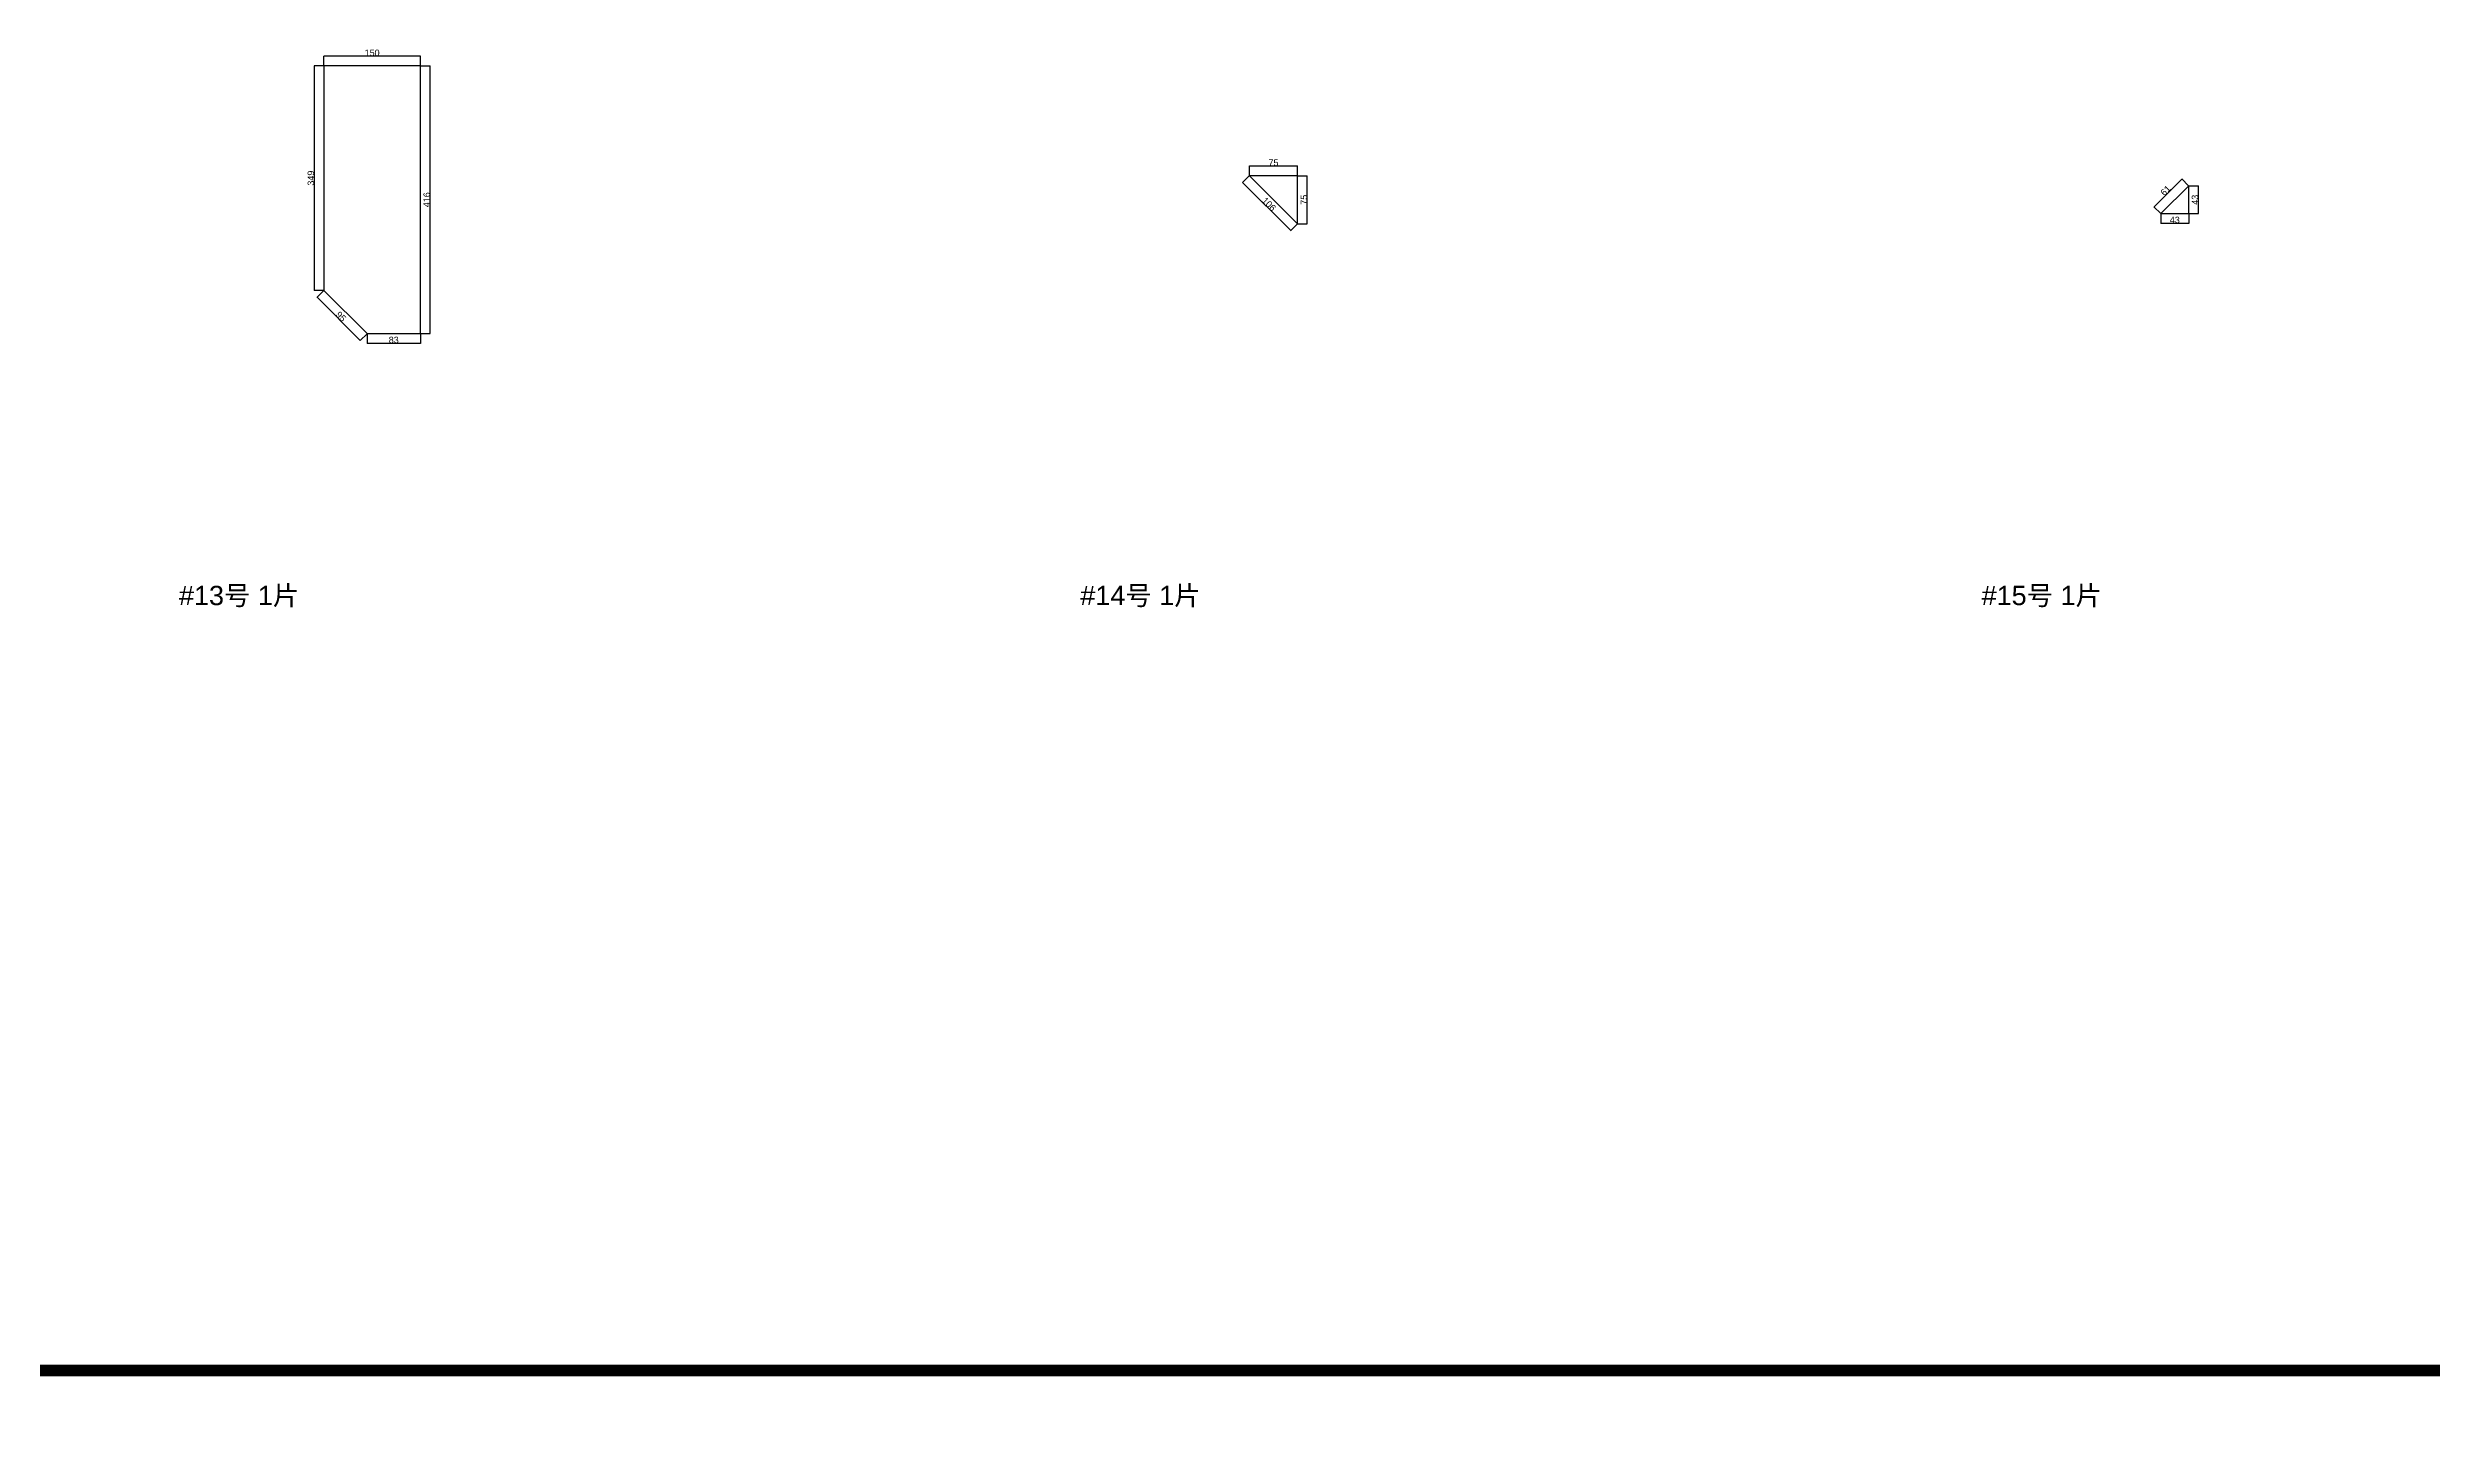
# Model space of a CAD drawing. Header units: inches. Extents: x -9450 to 207408, y -100115 to 6682.
# Drawn here: x 36296 to 40000, y -29920 to -27764 of the extents above; entities that cross this region are included whole.
import ezdxf

# ---------------------------------------------------------------- set-up
doc = ezdxf.new("R2010")
doc.units = ezdxf.units.IN
doc.header["$MEASUREMENT"] = 0
doc.layers.add('tag', color=1, linetype='Continuous')
doc.layers.add('图纸外框', color=7, linetype='Continuous', lineweight=80)
doc.styles.get("Standard").update_dxf_attribs({"font": 'arial.ttf'})
doc.dimstyles.new('TileDimStyle', dxfattribs={"dimtxt": 10, "dimasz": 0.18, "dimexe": 0.18, "dimexo": 0.0625, "dimgap": 0.09, "dimtad": 1, "dimdec": 0, "dimzin": 0, "dimdsep": 46, "dimtxsty": 'Standard', "dimblk": 'ARCHTICK', "dimcen": 0.09, "dimadec": 0, "dimazin": 0, "dimtfac": 1, "dimtdec": 4, "dimtofl": 0, "dimtmove": 0, "dimatfit": 3, "dimfxl": 1, "dimtolj": 1, "dimtzin": 0, "dimarcsym": 0})

# ---------------------------------------------------------------- blocks, each defined once
blk = doc.blocks.new('_ArchTick')
at = {"color": 0, "linetype": 'ByBlock'}
blk.add_lwpolyline([(-0.5, -0.5, 0.4, 0.4, 0), (0.5, 0.5, 0.4, 0.4, 0)], format="xyseb", dxfattribs=at)
blk = doc.blocks.new('*D110')
at = {"color": 0, "linetype": 'ByBlock', "lineweight": -2}
for p, q in [((-7.8, -208.2), (-7.8, -223.3)), ((75, -208.2), (75, -223.3)), ((-7.8, -223.1), (75, -223.1))]:
    blk.add_line(p, q, dxfattribs=at)
at = {"layer": 'Defpoints'}
for p in [(-7.8, -208.1), (75, -208.1), (75, -223.1)]:
    blk.add_point(p, dxfattribs=at)
at = {"color": 0, "lineweight": -2, "xscale": 0.18, "yscale": 0.18, "zscale": 0.18, "rotation": 180}
blk.add_blockref('_ArchTick', (-7.8, -223.1), dxfattribs=at)
at = {"color": 0, "lineweight": -2, "xscale": 0.18, "yscale": 0.18, "zscale": 0.18}
blk.add_blockref('_ArchTick', (75, -223.1), dxfattribs=at)
at = {"color": 0, "insert": (33.6, -223), "char_height": 10, "attachment_point": 8}
blk.add_mtext('83', dxfattribs=at)
blk = doc.blocks.new('*D111')
at = {"color": 0, "linetype": 'ByBlock', "lineweight": -2}
for p, q in [((75.1, 208.1), (90.2, 208.1)), ((90, -208.1), (90, 208.1)), ((75.1, -208.1), (90.2, -208.1))]:
    blk.add_line(p, q, dxfattribs=at)
at = {"layer": 'Defpoints'}
for p in [(75, 208.1), (90, 208.1), (75, -208.1)]:
    blk.add_point(p, dxfattribs=at)
at = {"color": 0, "lineweight": -2, "xscale": 0.18, "yscale": 0.18, "zscale": 0.18}
for p, rotation in [((90, 208.1), 90), ((90, -208.1), 270)]:
    blk.add_blockref('_ArchTick', p, dxfattribs=dict(at, rotation=rotation))
at = {"color": 0, "insert": (89.9, 0), "char_height": 10, "attachment_point": 8, "rotation": 90}
blk.add_mtext('416', dxfattribs=at)
blk = doc.blocks.new('*D112')
at = {"color": 0, "linetype": 'ByBlock', "lineweight": -2}
for p, q in [((-75, 208.2), (-75, 223.3)), ((75, 223.1), (-75, 223.1)), ((75, 208.2), (75, 223.3))]:
    blk.add_line(p, q, dxfattribs=at)
at = {"layer": 'Defpoints'}
for p in [(-75, 223.1), (-75, 208.1), (75, 208.1)]:
    blk.add_point(p, dxfattribs=at)
at = {"color": 0, "lineweight": -2, "xscale": 0.18, "yscale": 0.18, "zscale": 0.18, "rotation": 180}
blk.add_blockref('_ArchTick', (-75, 223.1), dxfattribs=at)
at = {"color": 0, "lineweight": -2, "xscale": 0.18, "yscale": 0.18, "zscale": 0.18}
blk.add_blockref('_ArchTick', (75, 223.1), dxfattribs=at)
at = {"color": 0, "insert": (0, 223.2), "char_height": 10, "attachment_point": 8}
blk.add_mtext('150', dxfattribs=at)
blk = doc.blocks.new('*D113')
at = {"color": 0, "linetype": 'ByBlock', "lineweight": -2}
for p, q in [((-75.1, 208.1), (-90.2, 208.1)), ((-90, 208.1), (-90, -141)), ((-75.1, -141), (-90.2, -141))]:
    blk.add_line(p, q, dxfattribs=at)
at = {"layer": 'Defpoints'}
for p in [(-75, 208.1), (-90, -141), (-75, -141)]:
    blk.add_point(p, dxfattribs=at)
at = {"color": 0, "lineweight": -2, "xscale": 0.18, "yscale": 0.18, "zscale": 0.18}
for p, rotation in [((-90, 208.1), 90), ((-90, -141), 270)]:
    blk.add_blockref('_ArchTick', p, dxfattribs=dict(at, rotation=rotation))
at = {"color": 0, "insert": (-90.1, 33.6), "char_height": 10, "attachment_point": 8, "rotation": 90}
blk.add_mtext('349', dxfattribs=at)
blk = doc.blocks.new('*D114')
at = {"color": 0, "linetype": 'ByBlock', "lineweight": -2}
for p, q in [((-75, -141), (-85.7, -151.7)), ((-85.6, -151.6), (-18.5, -218.7)), ((-7.9, -208.2), (-18.6, -218.9))]:
    blk.add_line(p, q, dxfattribs=at)
at = {"layer": 'Defpoints'}
for p in [(-75, -141), (-18.5, -218.7), (-7.8, -208.1)]:
    blk.add_point(p, dxfattribs=at)
at = {"color": 0, "lineweight": -2, "xscale": 0.18, "yscale": 0.18, "zscale": 0.18}
for p, rotation in [((-85.6, -151.6), 135), ((-18.5, -218.7), 315)]:
    blk.add_blockref('_ArchTick', p, dxfattribs=dict(at, rotation=rotation))
at = {"color": 0, "insert": (-52, -185.1), "char_height": 10, "attachment_point": 8, "rotation": 315}
blk.add_mtext('95', dxfattribs=at)
blk = doc.blocks.new('*D116')
at = {"color": 0, "linetype": 'ByBlock', "lineweight": -2}
for p, q in [((37.5, 37.4), (52.6, 37.4)), ((52.4, -37.4), (52.4, 37.4)), ((37.5, -37.4), (52.6, -37.4))]:
    blk.add_line(p, q, dxfattribs=at)
at = {"layer": 'Defpoints'}
for p in [(37.4, 37.4), (52.4, 37.4), (37.4, -37.4)]:
    blk.add_point(p, dxfattribs=at)
at = {"color": 0, "lineweight": -2, "xscale": 0.18, "yscale": 0.18, "zscale": 0.18}
for p, rotation in [((52.4, 37.4), 90), ((52.4, -37.4), 270)]:
    blk.add_blockref('_ArchTick', p, dxfattribs=dict(at, rotation=rotation))
at = {"color": 0, "insert": (52.3, 0), "char_height": 10, "attachment_point": 8, "rotation": 90}
blk.add_mtext('75', dxfattribs=at)
blk = doc.blocks.new('*D117')
at = {"color": 0, "linetype": 'ByBlock', "lineweight": -2}
for p, q in [((-37.4, 37.5), (-37.4, 52.6)), ((37.4, 52.4), (-37.4, 52.4)), ((37.4, 37.5), (37.4, 52.6))]:
    blk.add_line(p, q, dxfattribs=at)
at = {"layer": 'Defpoints'}
for p in [(-37.4, 52.4), (-37.4, 37.4), (37.4, 37.4)]:
    blk.add_point(p, dxfattribs=at)
at = {"color": 0, "lineweight": -2, "xscale": 0.18, "yscale": 0.18, "zscale": 0.18, "rotation": 180}
blk.add_blockref('_ArchTick', (-37.4, 52.4), dxfattribs=at)
at = {"color": 0, "lineweight": -2, "xscale": 0.18, "yscale": 0.18, "zscale": 0.18}
blk.add_blockref('_ArchTick', (37.4, 52.4), dxfattribs=at)
at = {"color": 0, "insert": (0, 52.5), "char_height": 10, "attachment_point": 8}
blk.add_mtext('75', dxfattribs=at)
blk = doc.blocks.new('*D118')
at = {"color": 0, "linetype": 'ByBlock', "lineweight": -2}
for p, q in [((-37.5, 37.4), (-48.2, 26.7)), ((-48, 26.8), (26.8, -48)), ((37.4, -37.5), (26.7, -48.2))]:
    blk.add_line(p, q, dxfattribs=at)
at = {"layer": 'Defpoints'}
for p in [(-37.4, 37.4), (26.8, -48), (37.4, -37.4)]:
    blk.add_point(p, dxfattribs=at)
at = {"color": 0, "lineweight": -2, "xscale": 0.18, "yscale": 0.18, "zscale": 0.18}
for p, rotation in [((-48, 26.8), 135), ((26.8, -48), 315)]:
    blk.add_blockref('_ArchTick', p, dxfattribs=dict(at, rotation=rotation))
at = {"color": 0, "insert": (-10.5, -10.5), "char_height": 10, "attachment_point": 8, "rotation": 315}
blk.add_mtext('106', dxfattribs=at)
blk = doc.blocks.new('*D120')
at = {"color": 0, "linetype": 'ByBlock', "lineweight": -2}
for p, q in [((21.6, 21.6), (36.8, 21.6)), ((36.6, -21.6), (36.6, 21.6)), ((21.6, -21.6), (36.8, -21.6))]:
    blk.add_line(p, q, dxfattribs=at)
at = {"layer": 'Defpoints'}
for p in [(21.6, 21.6), (36.6, 21.6), (21.6, -21.6)]:
    blk.add_point(p, dxfattribs=at)
at = {"color": 0, "lineweight": -2, "xscale": 0.18, "yscale": 0.18, "zscale": 0.18}
for p, rotation in [((36.6, 21.6), 90), ((36.6, -21.6), 270)]:
    blk.add_blockref('_ArchTick', p, dxfattribs=dict(at, rotation=rotation))
at = {"color": 0, "insert": (36.5, 0), "char_height": 10, "attachment_point": 8, "rotation": 90}
blk.add_mtext('43', dxfattribs=at)
blk = doc.blocks.new('*D121')
at = {"color": 0, "linetype": 'ByBlock', "lineweight": -2}
for p, q in [((11, 32.2), (-32.2, -11)), ((21.5, 21.6), (10.8, 32.3)), ((-21.6, -21.5), (-32.3, -10.8))]:
    blk.add_line(p, q, dxfattribs=at)
at = {"layer": 'Defpoints'}
for p in [(21.6, 21.6), (-32.2, -11), (-21.6, -21.6)]:
    blk.add_point(p, dxfattribs=at)
at = {"color": 0, "lineweight": -2, "xscale": 0.18, "yscale": 0.18, "zscale": 0.18}
for p, rotation in [((11, 32.2), 44.9999999999997), ((-32.2, -11), 225)]:
    blk.add_blockref('_ArchTick', p, dxfattribs=dict(at, rotation=rotation))
at = {"color": 0, "insert": (-10.7, 10.7), "char_height": 10, "attachment_point": 8, "rotation": 45}
blk.add_mtext('61', dxfattribs=at)
blk = doc.blocks.new('*D122')
at = {"color": 0, "linetype": 'ByBlock', "lineweight": -2}
for p, q in [((-21.6, -21.6), (-21.6, -36.8)), ((-21.6, -36.6), (21.6, -36.6)), ((21.6, -21.6), (21.6, -36.8))]:
    blk.add_line(p, q, dxfattribs=at)
at = {"layer": 'Defpoints'}
for p in [(-21.6, -21.6), (21.6, -21.6), (21.6, -36.6)]:
    blk.add_point(p, dxfattribs=at)
at = {"color": 0, "lineweight": -2, "xscale": 0.18, "yscale": 0.18, "zscale": 0.18, "rotation": 180}
blk.add_blockref('_ArchTick', (-21.6, -36.6), dxfattribs=at)
at = {"color": 0, "lineweight": -2, "xscale": 0.18, "yscale": 0.18, "zscale": 0.18}
blk.add_blockref('_ArchTick', (21.6, -36.6), dxfattribs=at)
at = {"color": 0, "insert": (0, -36.5), "char_height": 10, "attachment_point": 8}
blk.add_mtext('43', dxfattribs=at)
blk = doc.blocks.new('图框658')
at = {"color": 0}
blk.add_lwpolyline([(-7172.9, 174.9, 17.5, 17.5, 0), (-7172.9, -9797.1, 17.5, 17.5, 0), (7172.9, -9797.1, 17.5, 17.5, 0), (7172.9, 174.9, 17.5, 17.5, 0)], format="xyseb", close=True, dxfattribs=at)
blk = doc.blocks.new('单图框')
at = {"layer": '图纸外框', "color": 7, "xscale": 0.10314960629921, "yscale": 0.10314960629921, "zscale": 0.03937007874016}
blk.add_blockref('图框658', (0, 0), dxfattribs=at)
blk = doc.blocks.new('A_128886_133110_128886#13')
blk.add_lwpolyline([(-7.8, -208.1), (75, -208.1), (75, 208.1), (-75, 208.1), (-75, -141)], close=True)
at = {"layer": 'tag'}
for base, p1, p2, angle, picture, middle in [((-75, 223.1), (75, 208.1), (-75, 208.1), 180, '*D112', (0, 223.1)), ((-90, -141), (-75, 208.1), (-75, -141), 270, '*D113', (-90, 33.6)), ((90, 208.1), (75, -208.1), (75, 208.1), 90, '*D111', (90, 0)), ((-18.5, -218.7), (-75, -141), (-7.8, -208.1), 315, '*D114', (-52, -185.2))]:
    dim = blk.add_linear_dim(base=base, p1=p1, p2=p2, angle=angle, dimstyle='TileDimStyle', override={"dimpost": '<>'}, dxfattribs=at)
    dim.commit()
    dim.dimension.update_dxf_attribs({"geometry": picture, "text_midpoint": middle})
dim = blk.add_linear_dim(base=(75, -223.1), p1=(-7.8, -208.1), p2=(75, -208.1), dimstyle='TileDimStyle', override={"dimpost": '<>'}, dxfattribs=at)
dim.commit()
dim.dimension.update_dxf_attribs({"geometry": '*D110', "text_midpoint": (33.6, -223.1)})
blk = doc.blocks.new('A_128886_133110_128886#14')
blk.add_lwpolyline([(37.4, -37.4), (37.4, 37.4), (-37.4, 37.4)], close=True)
at = {"layer": 'tag'}
for base, p1, p2, angle, picture, middle in [((26.8, -48), (-37.4, 37.4), (37.4, -37.4), 315, '*D118', (-10.6, -10.6)), ((-37.4, 52.4), (37.4, 37.4), (-37.4, 37.4), 180, '*D117', (0, 52.4)), ((52.4, 37.4), (37.4, -37.4), (37.4, 37.4), 90, '*D116', (52.4, 0))]:
    dim = blk.add_linear_dim(base=base, p1=p1, p2=p2, angle=angle, dimstyle='TileDimStyle', override={"dimpost": '<>'}, dxfattribs=at)
    dim.commit()
    dim.dimension.update_dxf_attribs({"geometry": picture, "text_midpoint": middle})
blk = doc.blocks.new('A_128886_133110_128886#15')
blk.add_lwpolyline([(21.6, -21.6), (21.6, 21.6), (-21.6, -21.6)], close=True)
at = {"layer": 'tag'}
for base, p1, p2, angle, picture, middle in [((-32.2, -11), (21.6, 21.6), (-21.6, -21.6), 225, '*D121', (-10.6, 10.6)), ((36.6, 21.6), (21.6, -21.6), (21.6, 21.6), 90, '*D120', (36.6, 0))]:
    dim = blk.add_linear_dim(base=base, p1=p1, p2=p2, angle=angle, dimstyle='TileDimStyle', override={"dimpost": '<>'}, dxfattribs=at)
    dim.commit()
    dim.dimension.update_dxf_attribs({"geometry": picture, "text_midpoint": middle})
dim = blk.add_linear_dim(base=(21.6, -36.6), p1=(-21.6, -21.6), p2=(21.6, -21.6), dimstyle='TileDimStyle', override={"dimpost": '<>'}, dxfattribs=at)
dim.commit()
dim.dimension.update_dxf_attribs({"geometry": '*D122', "text_midpoint": (0, -36.6)})

msp = doc.modelspace()

# ---------------------------------------------------------------- block references
for name, p in [('A_128886_133110_128886#13', (36800, -28000)), ('A_128886_133110_128886#14', (38200, -28000)), ('A_128886_133110_128886#15', (39600, -28000))]:
    msp.add_blockref(name, p)
at = {"xscale": 10, "yscale": 10, "zscale": 10}
msp.add_blockref('单图框', (40000, -30000), dxfattribs=at)

# ---------------------------------------------------------------- texts
at = {"char_height": 30, "attachment_point": 1}
for s, insert in [('#13号 1片', (36500, -28600)), ('#14号 1片', (37900, -28600)), ('#15号 1片', (39300, -28600))]:
    msp.add_mtext(s, dxfattribs=dict(at, insert=insert))

doc.saveas('drawing.dxf')
